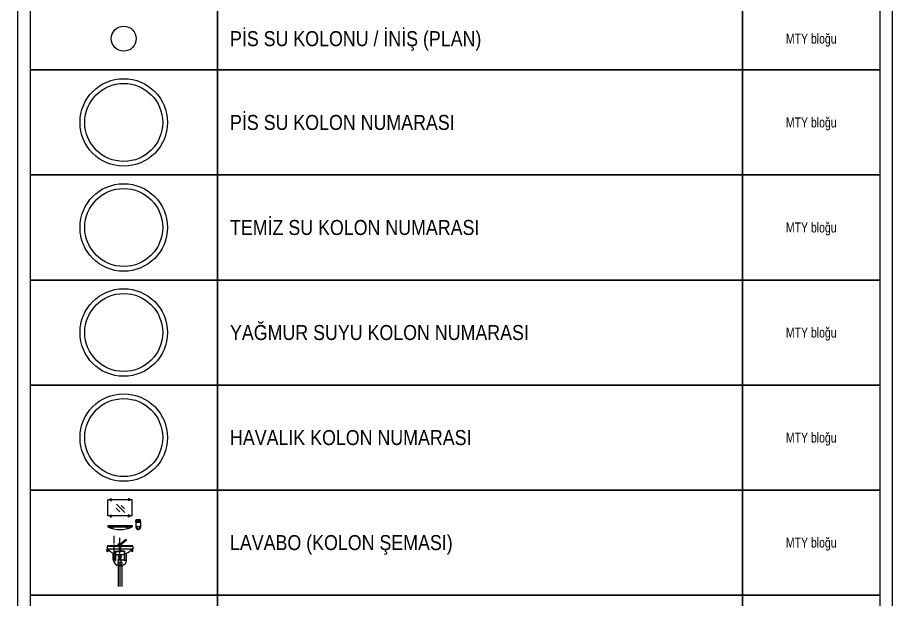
# Model space of a CAD drawing. Header units: centimetres. Extents: x 0 to 3740, y -4063 to 107.
# Drawn here: x 0 to 700, y -2646 to -2181 of the extents above; entities that cross this region are included whole.
import ezdxf
from ezdxf.enums import TextEntityAlignment as Align

# ---------------------------------------------------------------- set-up
doc = ezdxf.new("R2010")
doc.units = ezdxf.units.CM
for name, pattern in [('SICAK', [4.6, 4, -0.15, 0.075, -0.15, 0.075, -0.15]), ('SICAK SU HATTI', [4.6, 4, -0.15, 0.075, -0.15, 0.075, -0.15]), ('SOGUK', [50, 40, -5, 0, -5]), ('SOGUK SU HATTI', [4.375, 4, -0.15, 0.075, -0.15])]:
    doc.linetypes.add(name, pattern=pattern)
for name, color, linetype, lineweight in [('MTY-PISSU-BORU-TAVANDAN', 6, 'PISSU HATTI', 0), ('MTY-PISSU-CAP', 211, 'Continuous', 0), ('MTY-PISSU-GRİ-BORU-TAVANDAN', 6, 'PISSU HATTI', 0), ('MTY-SICAKSU-BORU', 10, 'SICAK SU HATTI', 0)]:
    doc.layers.add(name, color=color, linetype=linetype, lineweight=lineweight)
for name, color, linetype in [('MTY-PVC', 43, 'Continuous'), ('MTY-SOGUKSU-BORU', 3, 'SOGUK SU HATTI'), ('MTY-TEFRIS', 15, 'Continuous'), ('MTY-TEMIZSU-CAP', 101, 'Continuous'), ('MTY-YAGMURSU-KOLON NO', 3, 'Continuous'), ('MTY-YUK-BIRIMI', 7, 'Continuous'), ('ROTAS-LEJANT-CERCEVE', 7, 'Continuous'), ('ROTAS-LEJANT-YAZI', 7, 'Continuous'), ('ROTAS-SIHHI-SEMBOL', 5, 'Continuous')]:
    doc.layers.add(name, color=color, linetype=linetype)
doc.styles.add('ANOTATIVO', font='arial.ttf')
doc.styles.add('CAP', font='wturkce.SHX', dxfattribs={"width": 0.65})
doc.styles.add('MTYCAPLT', font='arial.ttf')
doc.styles.add('ROTAS', font='arial.ttf')
doc.linetypes.add('PISSU HATTI', pattern='A,0.7,-0.09,["(",Standard,S=0.1,R=0,X=-0.1,Y=-0.0366],0.2', length=0.9)
doc.linetypes.add('PİS SU', pattern='A,6,-0.4,[")",Standard,S=1,R=0,X=-0.1,Y=-0.375],-0.2', length=6.6)

# ---------------------------------------------------------------- blocks, each defined once
blk = doc.blocks.new('MTY-PIS-SU-INIS')
at = {"layer": 'MTY-PISSU-GRİ-BORU-TAVANDAN', "ltscale": 50}
blk.add_circle((0, 0), 5, dxfattribs=at)
at = {"layer": 'MTY-PISSU-CAP', "lineweight": -3, "ltscale": 100, "style": 'MTYCAPLT', "width": 0.65}
blk.add_attdef('PSCP', text='', height=20, dxfattribs=at).set_placement((0, 25), align=Align.MIDDLE_CENTER)
at = {"layer": 'MTY-YUK-BIRIMI', "color": 211, "lineweight": -3, "ltscale": 100, "style": 'MTYCAPLT', "width": 0.65}
blk.add_attdef('PS', text='', height=20, dxfattribs=at).set_placement((0, 0), align=Align.MIDDLE_CENTER)
blk = doc.blocks.new('MTY-KOLON NO PIS SU')
at = {"color": 6, "linetype": 'Continuous', "ltscale": 100}
blk.add_circle((0, 0), 27.5, dxfattribs=at)
at = {"color": 7, "linetype": 'Continuous', "ltscale": 100}
blk.add_circle((0, 0), 24.5, dxfattribs=at)
at = {"style": 'ANOTATIVO', "width": 0.65}
blk.add_attdef('K', text='', height=20, dxfattribs=at).set_placement((0, 0), align=Align.MIDDLE_CENTER)
blk = doc.blocks.new('MTY-KOLON NO TEMIZ SU')
at = {"color": 101, "linetype": 'Continuous', "ltscale": 100}
blk.add_circle((0, 0), 27.5, dxfattribs=at)
at = {"color": 7, "linetype": 'Continuous', "ltscale": 100}
blk.add_circle((0, 0), 24.5, dxfattribs=at)
at = {"style": 'ANOTATIVO', "width": 0.65}
blk.add_attdef('K', text='', height=20, dxfattribs=at).set_placement((0, 0), align=Align.MIDDLE_CENTER)
blk = doc.blocks.new('MTY-KOLON NO YAGMUR')
at = {"layer": 'MTY-YAGMURSU-KOLON NO', "linetype": 'Continuous', "ltscale": 100}
blk.add_circle((0, 0), 27.5, dxfattribs=at)
at = {"layer": 'MTY-YAGMURSU-KOLON NO', "color": 7, "linetype": 'Continuous', "ltscale": 100}
blk.add_circle((0, 0), 24.5, dxfattribs=at)
at = {"style": 'ANOTATIVO', "width": 0.65}
blk.add_attdef('K', text='', height=20, dxfattribs=at).set_placement((0, 0), align=Align.MIDDLE_CENTER)
blk = doc.blocks.new('MTY-KOLON NO HAVALIK')
at = {"color": 2, "linetype": 'Continuous', "ltscale": 100}
blk.add_circle((0, 0), 27.5, dxfattribs=at)
at = {"color": 7, "linetype": 'Continuous', "ltscale": 100}
blk.add_circle((0, 0), 24.5, dxfattribs=at)
at = {"style": 'ANOTATIVO', "width": 0.65}
blk.add_attdef('K', text='', height=20, dxfattribs=at).set_placement((0, 0), align=Align.MIDDLE_CENTER)
blk = doc.blocks.new('LAVABO1 KOLON')
at = {"layer": 'MTY-PISSU-BORU-TAVANDAN', "linetype": 'PİS SU', "ltscale": 5}
blk.add_line((0, 63.4), (0, 0), dxfattribs=at)
at = {"layer": 'MTY-PVC', "color": 43}
for p, q in [((-5.5, 63.4), (-5.5, 62.8)), ((-5, 63.4), (-5.5, 63.4)), ((-5.3, 62.8), (-5.5, 62.8)), ((5.3, 62.8), (-5.3, 62.8)), ((-5.3, 62.8), (-5.3, 56.5)), ((5.3, 56.5), (-5.3, 56.5)), ((-5.3, 56.5), (-5, 55.4)), ((5, 63.4), (-5, 63.4)), ((5, 55.4), (-5, 55.4)), ((-5, 55.4), (-5, 0)), ((5.5, 63.4), (5, 63.4)), ((5.3, 56.5), (5, 55.4)), ((5, 55.4), (5, 0)), ((5.5, 62.8), (5.3, 62.8)), ((5.3, 62.8), (5.3, 56.5)), ((5.5, 63.4), (5.5, 62.8))]:
    blk.add_line(p, q, dxfattribs=at)
at = {"layer": 'MTY-SICAKSU-BORU', "linetype": 'SICAK', "ltscale": 10}
for p, q in [((-15, 70), (-15, 135)), ((-13.1, 70), (-15.1, 70))]:
    blk.add_line(p, q, dxfattribs=at)
at = {"layer": 'MTY-SOGUKSU-BORU', "linetype": 'SOGUK', "ltscale": 10}
for p, q in [((0, 70), (0, 130)), ((11.8, 70), (0, 70))]:
    blk.add_line(p, q, dxfattribs=at)
at = {"layer": 'MTY-TEFRIS', "color": 2}
for p, q in [((-25.8, 234.1), (-22.5, 234.1)), ((-25.8, 234.1), (-25.8, 229.7)), ((-22.5, 234.1), (-22.5, 229.7)), ((22.4, 234.1), (22.4, 229.7)), ((25.7, 234.1), (22.4, 234.1)), ((25.7, 234.1), (25.7, 229.7)), ((-32.6, 188.2), (-32.6, 231.6)), ((-25.8, 231.6), (-32.6, 231.6)), ((-25.8, 232.4), (-22.5, 232.4)), ((-25.8, 229.7), (-22.5, 229.7)), ((22.4, 231.6), (-22.5, 231.6)), ((12.7, 197.9), (-9.1, 219.8)), ((12.3, 207.7), (3.7, 216.3)), ((25.7, 232.4), (22.4, 232.4)), ((25.7, 229.7), (22.4, 229.7)), ((32.4, 231.6), (25.7, 231.6)), ((32.4, 188.2), (32.4, 231.6)), ((-25.8, 188.2), (-32.6, 188.2)), ((-25.8, 190.1), (-22.5, 190.1)), ((-25.8, 190.1), (-25.8, 185.7)), ((-25.8, 187.4), (-22.5, 187.4)), ((-22.5, 190.1), (-22.5, 185.7)), ((22.4, 188.2), (-22.5, 188.2)), ((-0.2, 199.3), (-10.4, 209.4)), ((25.7, 190.1), (22.4, 190.1)), ((22.4, 190.1), (22.4, 185.7)), ((25.7, 187.4), (22.4, 187.4)), ((25.7, 190.1), (25.7, 185.7)), ((32.4, 188.2), (25.7, 188.2)), ((-25.8, 185.7), (-22.5, 185.7)), ((25.7, 185.7), (22.4, 185.7)), ((42.6, 172.3), (42.6, 176.3)), ((42.6, 172.3), (42.6, 157.3)), ((42.6, 171.7), (55.4, 171.7)), ((55.4, 172.3), (55.4, 176.3)), ((55.4, 172.3), (55.4, 157.3)), ((-32.6, 162.6), (32.4, 162.6)), ((-32.6, 162.6), (-32.6, 159.4)), ((-32.6, 159.4), (32.4, 159.4)), ((32.4, 162.6), (32.4, 159.4)), ((42.6, 160.5), (42.6, 157.3)), ((45, 157.3), (45, 159.2)), ((45.7, 159.9), (52.4, 159.9)), ((47, 152.7), (47, 151.7)), ((47.8, 150.9), (47, 151.7)), ((50.2, 150.9), (47.8, 150.9)), ((50.2, 150.9), (51, 151.7)), ((51, 152.7), (51, 151.7)), ((53, 157.3), (53, 159.2))]:
    blk.add_line(p, q, dxfattribs=at)
at = {"layer": 'MTY-TEFRIS', "color": 4}
for p, q in [((13.4, 124.1), (-1.2, 110.9)), ((15.9, 122.5), (2.1, 109.9)), ((13.3, 122.8), (13.4, 123.8)), ((13.3, 122.8), (15.5, 122.8)), ((13.7, 122.8), (13.7, 122.5)), ((17.2, 122.8), (13.7, 122.8)), ((13.7, 122.5), (17.2, 122.5)), ((14.5, 124.7), (15.5, 124.7)), ((16.5, 124.7), (15.5, 124.7)), ((17.7, 122.8), (15.5, 122.8)), ((17.2, 122.5), (17.2, 122.8)), ((17.7, 122.8), (17.6, 123.8)), ((-34.2, 93.6), (-35, 97.9)), ((-33.9, 98.3), (-34.7, 98.3)), ((-34.2, 106.7), (-34.2, 99.2)), ((34.1, 106.3), (-34.2, 106.3)), ((34.1, 99.2), (-34.2, 99.2)), ((-33.9, 99.2), (-33.9, 96.7)), ((-32.4, 99.2), (-32.4, 96.7)), ((-31.6, 98.3), (-32.4, 98.3)), ((32.1, 108.5), (-32.3, 108.5)), ((-32.1, 93.6), (-31.3, 97.9)), ((-12.5, 94.4), (-12.5, 72.2)), ((-12.5, 94.4), (-1.8, 94.4)), ((-5, 112.8), (-5.2, 112.6)), ((-5.1, 111.1), (-3.4, 109.6)), ((-1.1, 110.9), (-3.5, 112.9)), ((-3.4, 106.7), (-3.4, 109.9)), ((3.2, 109.9), (-3.4, 109.9)), ((-3.4, 106.7), (3.2, 106.7)), ((-2.9, 106.7), (-2.9, 106.3)), ((-2.9, 106.3), (2.8, 106.3)), ((-2.2, 110), (-2.2, 109.9)), ((-2.1, 106.3), (-2.1, 106.1)), ((2, 106.1), (-2.1, 106.1)), ((-1.8, 106.1), (-1.8, 94.4)), ((-1.1, 110.9), (-0.1, 110.9)), ((-0.8, 106.1), (-0.8, 93.4)), ((0.9, 110.9), (-0.1, 110.9)), ((0.6, 106.1), (0.6, 93.4)), ((1.7, 106.1), (1.7, 94.4)), ((12.4, 94.4), (1.7, 94.4)), ((2, 106.3), (2, 106.1)), ((2.8, 106.3), (2.8, 106.7)), ((3.2, 106.7), (3.2, 109.9)), ((12.4, 94.4), (12.4, 72.2)), ((32, 93.6), (31.2, 97.9)), ((31.5, 98.3), (32.3, 98.3)), ((32.3, 99.2), (32.3, 96.7)), ((33.8, 99.2), (33.8, 96.7)), ((33.8, 98.3), (34.6, 98.3)), ((34.1, 106.7), (34.1, 99.2)), ((34.1, 93.6), (34.8, 97.9)), ((-17.7, 71.9), (-17.7, 88.5)), ((-12, 72.2), (-13.3, 72.2)), ((-13.3, 72.2), (-13.3, 71.8)), ((-13.3, 71.8), (-12, 71.8)), ((-12.5, 71.8), (-12.5, 70)), ((-12.5, 71.8), (-12.5, 70)), ((-12, 72.2), (-10.6, 72.2)), ((-10.6, 71.8), (-12, 71.8)), ((-11.4, 93.4), (-11.4, 72.2)), ((-11.4, 93.4), (-0.8, 93.4)), ((-11.4, 71.8), (-11.4, 70)), ((-11.4, 71.8), (-11.4, 70)), ((-10.6, 72.2), (-10.6, 71.8)), ((-5, 84.9), (-5, 83.5)), ((4.9, 84.6), (-5, 84.6)), ((-5, 83.5), (-0.1, 83.5)), ((-4.3, 70.2), (-4.3, 70.8)), ((-4.3, 70.8), (4.1, 70.8)), ((-3.8, 79.2), (-3.8, 82.5)), ((3.7, 81.3), (-3.8, 81.3)), ((3.7, 80.2), (-3.8, 80.2)), ((-3.8, 70.8), (-3.8, 73.9)), ((-3, 76.1), (-3, 77.4)), ((-3, 77.4), (3, 77.4)), ((3, 76.8), (-3, 76.8)), ((3, 76.1), (-3, 76.1)), ((-1.1, 83.5), (-1.1, 83.1)), ((-1.1, 78.6), (-1.1, 77.4)), ((-1.1, 76.1), (-1.1, 75.2)), ((4.9, 83.5), (-0.1, 83.5)), ((11.3, 93.4), (0.6, 93.4)), ((1, 83.5), (1, 83.1)), ((1, 78.6), (1, 77.4)), ((1, 76.1), (1, 75.2)), ((3, 77.4), (3, 76.1)), ((3.7, 79.2), (3.7, 82.5)), ((3.7, 70.8), (3.7, 73.9)), ((4.1, 70.8), (4.1, 70.2)), ((4.9, 84.9), (4.9, 83.5)), ((11.8, 72.2), (10.5, 72.2)), ((10.5, 72.2), (10.5, 71.8)), ((10.5, 71.8), (11.8, 71.8)), ((11.3, 93.4), (11.3, 72.2)), ((11.3, 71.8), (11.3, 70)), ((11.3, 71.8), (11.3, 70)), ((11.8, 72.2), (13.2, 72.2)), ((13.2, 71.8), (11.8, 71.8)), ((12.4, 71.8), (12.4, 70)), ((12.4, 71.8), (12.4, 70)), ((13.2, 72.2), (13.2, 71.8)), ((17.7, 66.7), (17.7, 88.5)), ((-12.5, 70), (-11.4, 70)), ((4.1, 70.2), (-4.3, 70.2)), ((-3.8, 65.1), (-3.8, 70.2)), ((3.7, 65.1), (3.7, 70.2)), ((12.4, 70), (11.3, 70))]:
    blk.add_line(p, q, dxfattribs=at)
at = {"layer": 'MTY-TEFRIS', "color": 2}
for centre in [(-20.2, 155.8), (20, 155.8)]:
    blk.add_circle(centre, 0.437, dxfattribs=at)
at = {"layer": 'MTY-TEFRIS', "color": 4}
for centre, radius in [((-34.5, 97.8), 0.254), ((-33.2, 93.6), 1.03), ((-33.2, 93.6), 0.556), ((-31.8, 97.8), 0.254), ((31.7, 97.8), 0.254), ((33, 93.6), 1.03), ((33, 93.6), 0.556), ((34.4, 97.8), 0.254)]:
    blk.add_circle(centre, radius, dxfattribs=at)
at = {"layer": 'MTY-TEFRIS', "color": 2}
for centre, radius, start, end in [((43.9, 176.3), 1.28, 103.3424, 180), ((43.9, 172.3), 1.28, 103.3424, 180), ((49, 150.7), 27.4, 78.6146, 101.3854), ((49, 146.7), 27.4, 78.6146, 101.3854), ((54.2, 176.3), 1.28, 0, 76.6576), ((54.2, 172.3), 1.28, 0, 76.6576), ((-0.1, 225.2), 73.4, 243.732, 296.268), ((-20.3, 155.2), 1.53, 324.1885, 183.5443), ((20.2, 155.2), 1.53, 356.4557, 215.8115), ((45.7, 159.2), 0.64, 90, 180), ((52.4, 159.2), 0.64, 0, 90)]:
    blk.add_arc(centre, radius, start, end, dxfattribs=at)
at = {"layer": 'MTY-TEFRIS', "color": 4}
for centre, radius, start, end in [((14.5, 123.6), 1.08, 90, 174.0701), ((16.5, 123.6), 1.08, 5.9299, 90), ((-34.7, 98), 0.308, 97.4029, 189.7354), ((-32.2, 106.5), 2.01, 88.0953, 174.201), ((-33.2, 96.7), 0.735, 180, 0), ((-0.1, 127.1), 42.5, 220.978, 263.3453), ((-31.6, 98), 0.308, 350.2646, 82.5971), ((-4.3, 111.9), 1.08, 139.5737, 229.5737), ((-4.2, 112.1), 1.08, 49.5737, 139.5737), ((-1.1, 109.8), 1.08, 90, 174.0701), ((0.9, 109.8), 1.08, 5.9299, 90), ((-0.1, 127.1), 42.5, 276.6547, 319.022), ((31.5, 98), 0.308, 97.4029, 189.7354), ((32.1, 106.5), 2.01, 5.799, 91.9047), ((33, 96.7), 0.735, 180, 0), ((34.5, 98), 0.308, 350.2646, 82.5971), ((0.6, 73), 18.3, 183.6718, 339.6625), ((-12, 70), 1.09, 119.8858, 60.1142), ((-0.1, 72.9), 10.3, 68.5327, 111.4673), ((-0.1, 88.8), 10.3, 248.5327, 291.4673), ((-0.1, 69.5), 5.8, 49.3706, 130.6294), ((11.8, 70), 1.09, 119.8858, 60.1142), ((-12, 70.1), 0.548, 189.0453, 350.9547), ((-0.1, 69.5), 5.8, 229.3706, 310.6294), ((11.8, 70.1), 0.548, 189.0453, 350.9547)]:
    blk.add_arc(centre, radius, start, end, dxfattribs=at)
at = {"layer": 'MTY-TEFRIS', "color": 2}
blk.add_ellipse((49, 157.3), major_axis=(6.4, 0), ratio=0.75, start_param=3.141593, end_param=6.283185, dxfattribs=at)
blk.add_open_spline([(45, 157.3), (45, 156.9), (45.1, 156.4), (45.6, 155.6), (46, 155.2), (46.9, 154.6), (47.4, 154.3), (48.6, 154.1), (50.1, 154.1), (50.5, 154.3), (51, 154.5), (52, 155.1), (52.4, 155.5), (52.9, 156.3), (53, 156.7), (53, 157.2), (53, 157.2), (53, 157.3)], degree=3, knots=[0, 0, 0, 0, 0.442663, 0.442663, 0.885326, 0.885326, 1.327989, 1.327989, 1.770652, 1.770652, 2.213315, 2.213315, 2.655978, 2.655978, 3.098641, 3.098641, 3.141579, 3.141579, 3.141579, 3.141579], dxfattribs=at)
at = {"layer": 'MTY-TEMIZSU-CAP'}
for p, q in [((-15.1, 70), (-18.9, 70)), ((12.9, 70), (18.8, 70))]:
    blk.add_line(p, q, dxfattribs=at)
at = {"layer": 'MTY-PISSU-CAP', "lineweight": -3, "ltscale": 100, "style": 'CAP', "width": 0.65}
blk.add_attdef('PSCP', text='', height=10, dxfattribs=at).set_placement((0, -10), align=Align.MIDDLE_LEFT)
at = {"layer": 'MTY-TEMIZSU-CAP', "color": 101, "style": 'CAP', "width": 0.65}
blk.add_attdef('SCCP', text='', height=10, dxfattribs=at).set_placement((-18.9, 70), align=Align.MIDDLE_RIGHT)
blk.add_attdef('SOCP', text='', height=10, dxfattribs=at).set_placement((18.8, 70), align=Align.MIDDLE_LEFT)
at = {"layer": 'MTY-YUK-BIRIMI', "color": 101, "style": 'CAP', "width": 0.65}
blk.add_attdef('SC', text='', height=10, dxfattribs=at).set_placement((-18.9, 55), align=Align.MIDDLE_RIGHT)
blk.add_attdef('SO', text='', height=10, dxfattribs=at).set_placement((18.8, 55), align=Align.MIDDLE_LEFT)
at = {"layer": 'MTY-YUK-BIRIMI', "color": 211, "lineweight": -3, "ltscale": 100, "style": 'CAP', "width": 0.65}
blk.add_attdef('PS', text='', height=10, dxfattribs=at).set_placement((0, 5), align=Align.MIDDLE_LEFT)

msp = doc.modelspace()

# ---------------------------------------------------------------- linework, layer by layer
at = {"layer": 'ROTAS-LEJANT-CERCEVE'}
for points in [[(0, -4062.78), (700, -4062.78), (700, -80), (0, -80)], [(10, -2222.46), (160, -2222.46), (160, -2172.46), (10, -2172.46)], [(160, -2222.46), (580, -2222.46), (580, -2172.46), (160, -2172.46)], [(580, -2222.46), (690, -2222.46), (690, -2172.46), (580, -2172.46)], [(10, -2306.46), (160, -2306.46), (160, -2222.46), (10, -2222.46)], [(160, -2306.46), (580, -2306.46), (580, -2222.46), (160, -2222.46)], [(580, -2306.46), (690, -2306.46), (690, -2222.46), (580, -2222.46)], [(10, -2390.46), (160, -2390.46), (160, -2306.46), (10, -2306.46)], [(160, -2390.46), (580, -2390.46), (580, -2306.46), (160, -2306.46)], [(580, -2390.46), (690, -2390.46), (690, -2306.46), (580, -2306.46)], [(10, -2474.46), (160, -2474.46), (160, -2390.46), (10, -2390.46)], [(160, -2474.46), (580, -2474.46), (580, -2390.46), (160, -2390.46)], [(580, -2474.46), (690, -2474.46), (690, -2390.46), (580, -2390.46)], [(10, -2558.46), (160, -2558.46), (160, -2474.46), (10, -2474.46)], [(160, -2558.46), (580, -2558.46), (580, -2474.46), (160, -2474.46)], [(580, -2558.46), (690, -2558.46), (690, -2474.46), (580, -2474.46)], [(10, -2642.46), (160, -2642.46), (160, -2558.46), (10, -2558.46)], [(160, -2642.46), (580, -2642.46), (580, -2558.46), (160, -2558.46)], [(580, -2642.46), (690, -2642.46), (690, -2558.46), (580, -2558.46)], [(10, -2726.46), (160, -2726.46), (160, -2642.46), (10, -2642.46)], [(160, -2726.46), (580, -2726.46), (580, -2642.46), (160, -2642.46)], [(580, -2726.46), (690, -2726.46), (690, -2642.46), (580, -2642.46)]]:
    msp.add_lwpolyline(points, close=True, dxfattribs=at)

# ---------------------------------------------------------------- block references
at = {"layer": 'ROTAS-SIHHI-SEMBOL'}
for name, p, xscale, yscale in [('MTY-PIS-SU-INIS', (85, -2197.46), 2, 2), ('MTY-KOLON NO PIS SU', (85, -2264.46), 1.2727272727272718, 1.2727272727272718), ('MTY-KOLON NO TEMIZ SU', (85, -2348.46), 1.2727272727272718, 1.2727272727272718), ('MTY-KOLON NO YAGMUR', (85, -2432.46), 1.2727272727272718, 1.2727272727272718), ('MTY-KOLON NO HAVALIK', (85, -2516.46), 1.2727272727272718, 1.2727272727272718), ('LAVABO1 KOLON', (81.94, -2635.46), 0.2990320792819046, 0.2990320792819046)]:
    msp.add_blockref(name, p, dxfattribs=dict(at, xscale=xscale, yscale=yscale))

# ---------------------------------------------------------------- texts
at = {"layer": 'ROTAS-LEJANT-YAZI', "style": 'ROTAS', "width": 0.85}
for s, p in [('PİS SU KOLONU / İNİŞ (PLAN)', (170, -2197.46)), ('PİS SU KOLON NUMARASI', (170, -2264.46)), ('TEMİZ SU KOLON NUMARASI', (170, -2348.46)), ('YAĞMUR SUYU KOLON NUMARASI', (170, -2432.46)), ('HAVALIK KOLON NUMARASI', (170, -2516.46)), ('LAVABO (KOLON ŞEMASI)', (170, -2600.46))]:
    msp.add_text(s, height=12, dxfattribs=at).set_placement(p, align=Align.MIDDLE_LEFT)
at = {"layer": 'ROTAS-LEJANT-YAZI', "style": 'ROTAS', "width": 0.75}
for p in [(635, -2197.46), (635, -2264.46), (635, -2348.46), (635, -2432.46), (635, -2516.46), (635, -2600.46)]:
    msp.add_text('MTY bloğu', height=8, dxfattribs=at).set_placement(p, align=Align.MIDDLE_CENTER)

doc.saveas('drawing.dxf')
